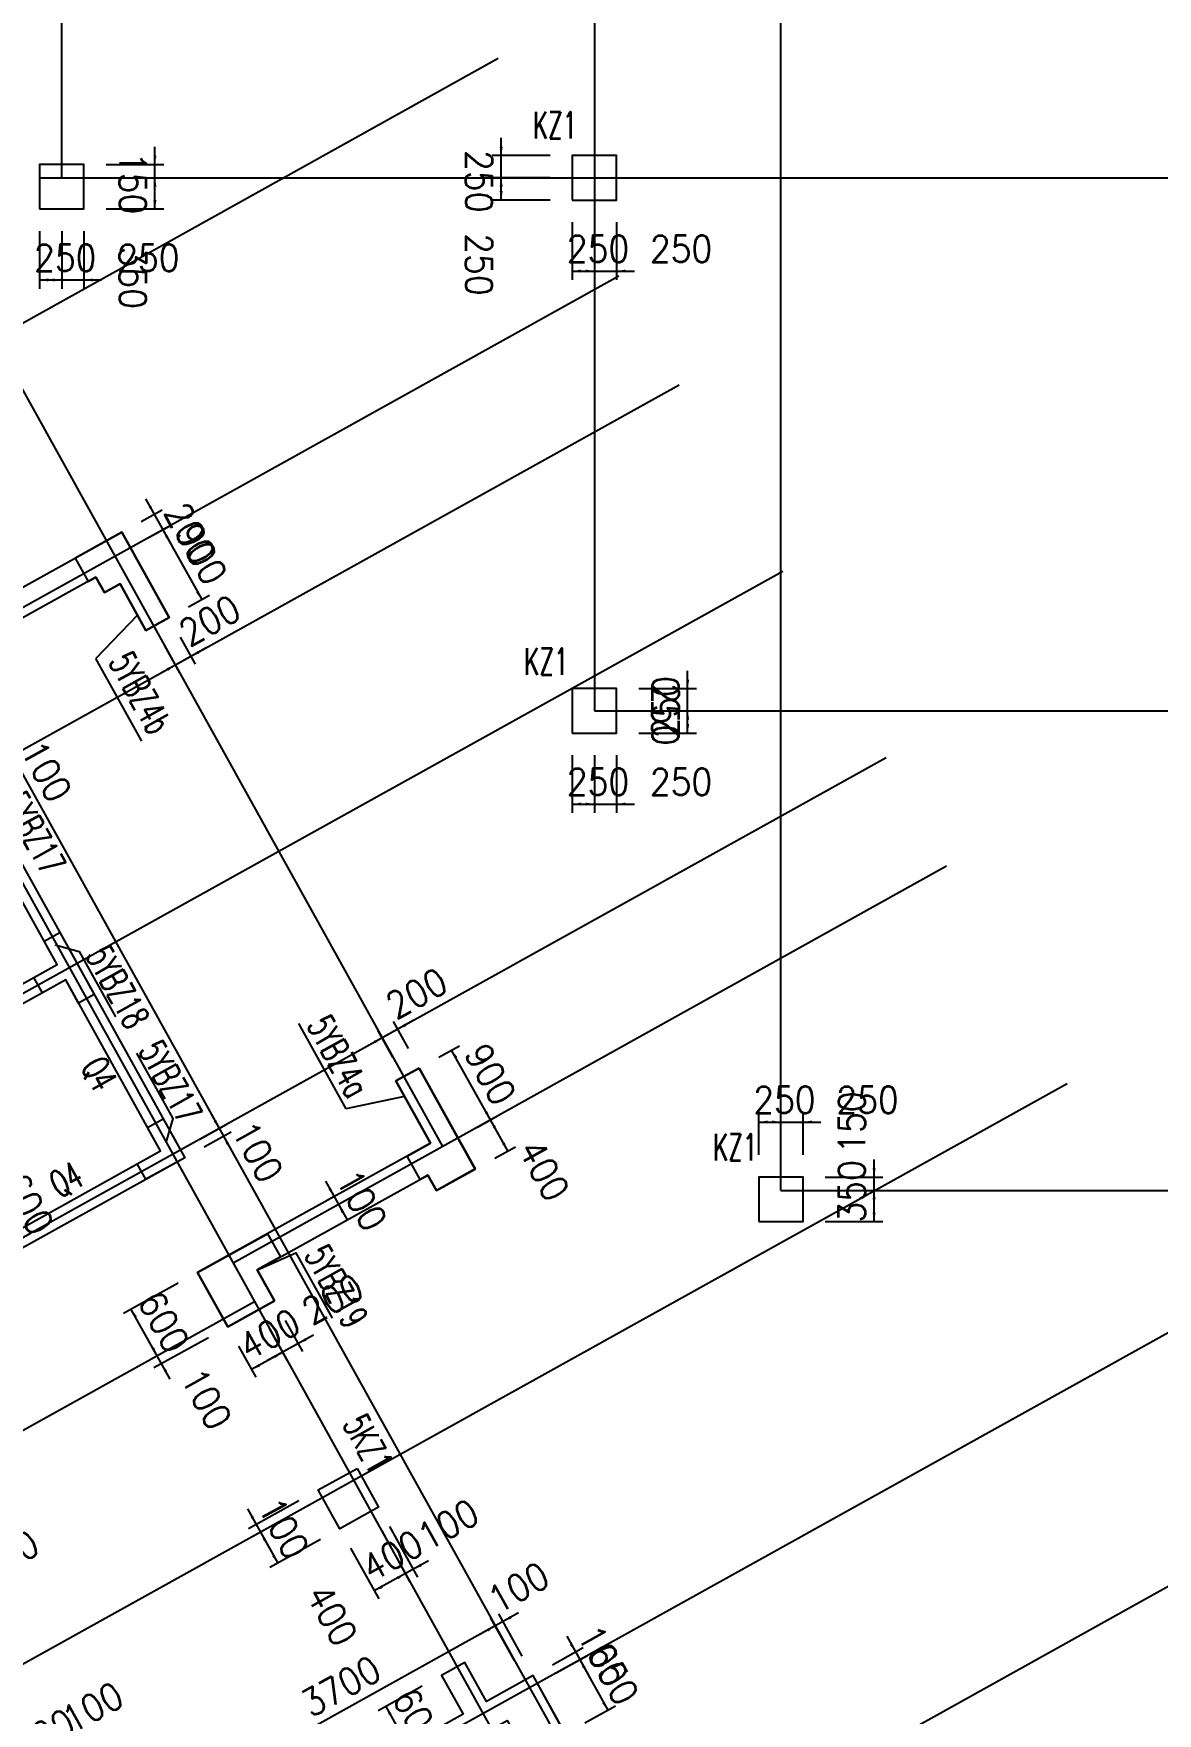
# Model space of a CAD drawing. Extents: x 387171 to 699106, y 11966 to 245688.
# Drawn here: x 510241 to 522899, y 110601 to 129511 of the extents above; entities that cross this region are included whole.
import ezdxf

# ---------------------------------------------------------------- set-up
doc = ezdxf.new("R2010")
doc.units = 0
doc.header["$LTSCALE"] = 100
doc.header["$MEASUREMENT"] = 0
for name, color, linetype in [('b边缘构件', 235, 'Continuous'), ('COLU', 7, 'Continuous'), ('colu-主楼', 7, 'Continuous'), ('DIM', 3, 'Continuous'), ('DOTE', 253, 'Continuous'), ('NUM', 7, 'Continuous'), ('wall-主楼', 2, 'Continuous'), ('Y阴影', 254, 'Continuous'), ('剪力墙身标注', 7, 'Continuous'), ('小尺寸', 4, 'Continuous'), ('边缘构件标注', 1, 'Continuous')]:
    doc.layers.add(name, color=color, linetype=linetype)
doc.styles.get("Standard").update_dxf_attribs({"font": 'standard'})
doc.dimstyles.get("Standard").update_dxf_attribs({"dimtxt": 300, "dimasz": 100, "dimexe": 100, "dimexo": 250, "dimgap": 100, "dimtad": 0, "dimtoh": 1, "dimdec": 0, "dimdsep": 46, "dimcen": 0.09, "dimclrt": 7, "dimadec": 0, "dimazin": 0, "dimtfac": 1, "dimtdec": 4, "dimtofl": 0, "dimtmove": 0, "dimatfit": 3, "dimfxl": 1, "dimtolj": 1, "dimtzin": 0, "dimarcsym": 0})

# ---------------------------------------------------------------- blocks, each defined once
blk = doc.blocks.new('*D2714')
at = {"layer": '小尺寸', "color": 0, "linetype": 'ByBlock', "lineweight": -2}
for p, q in [((514249, 112704), (514565, 112136)), ((514162, 112655), (514477, 112087)), ((514691, 112320), (514254, 112078))]:
    blk.add_line(p, q, dxfattribs=at)
for points in [[(514429, 112175), (514350, 112112), (514333, 112141)], [(514516, 112223), (514596, 112286), (514612, 112257)]]:
    blk.add_solid(points, dxfattribs=at)
at = {"layer": '小尺寸', "color": 7, "linetype": 'Continuous', "lineweight": -2, "insert": (514911, 112728), "char_height": 300, "width": 476.67, "attachment_point": 5, "rotation": 29.0454}
blk.add_mtext('100', dxfattribs=at)
blk = doc.blocks.new('*D2466')
at = {"layer": '小尺寸', "color": 0, "linetype": 'ByBlock', "lineweight": -2}
for p, q in [((514162, 112655), (514477, 112087)), ((513812, 112461), (514128, 111893)), ((514429, 112175), (514079, 111980))]:
    blk.add_line(p, q, dxfattribs=at)
for points in [[(514429, 112175), (514350, 112112), (514333, 112141)], [(514079, 111980), (514159, 112044), (514175, 112014)]]:
    blk.add_solid(points, dxfattribs=at)
at = {"layer": '小尺寸', "color": 7, "linetype": 'Continuous', "lineweight": -2, "insert": (514282, 112379), "char_height": 300, "width": 576.67, "attachment_point": 5, "rotation": 29.0454}
blk.add_mtext('400', dxfattribs=at)
blk = doc.blocks.new('*D2647')
at = {"layer": '小尺寸', "color": 0, "linetype": 'ByBlock', "lineweight": -2}
for p, q in [((512652, 112903), (512894, 112466)), ((513229, 112996), (512661, 112680)), ((513278, 112908), (512710, 112593))]:
    blk.add_line(p, q, dxfattribs=at)
for points in [[(512749, 112729), (512686, 112808), (512715, 112824)], [(512797, 112641), (512860, 112562), (512831, 112546)]]:
    blk.add_solid(points, dxfattribs=at)
at = {"layer": '小尺寸', "color": 7, "linetype": 'Continuous', "lineweight": -2, "insert": (513058, 112687), "char_height": 300, "width": 476.67, "attachment_point": 5, "rotation": 299.0454}
blk.add_mtext('100', dxfattribs=at)
blk = doc.blocks.new('*D3403')
at = {"layer": '小尺寸', "color": 0, "linetype": 'ByBlock', "lineweight": -2}
for p, q in [((513278, 112908), (512710, 112593)), ((512797, 112641), (512991, 112291)), ((513472, 112558), (512904, 112243))]:
    blk.add_line(p, q, dxfattribs=at)
for points in [[(512797, 112641), (512860, 112562), (512831, 112546)], [(512991, 112291), (512928, 112371), (512957, 112387)]]:
    blk.add_solid(points, dxfattribs=at)
at = {"layer": '小尺寸', "color": 7, "linetype": 'Continuous', "lineweight": -2, "insert": (513601, 111708), "char_height": 300, "width": 576.67, "attachment_point": 5, "rotation": 299.0454}
blk.add_mtext('400', dxfattribs=at)
blk = doc.blocks.new('*D2452')
at = {"layer": '小尺寸', "color": 0, "linetype": 'ByBlock', "lineweight": -2}
for p, q in [((511503, 124276), (511795, 123752)), ((511454, 124020), (511688, 124150)), ((511551, 123845), (511785, 123975))]:
    blk.add_line(p, q, dxfattribs=at)
for points in [[(511600, 124101), (511537, 124181), (511566, 124197)], [(511698, 123927), (511761, 123847), (511732, 123831)]]:
    blk.add_solid(points, dxfattribs=at)
at = {"layer": '小尺寸', "color": 7, "linetype": 'Continuous', "lineweight": -2, "insert": (512004, 123889), "char_height": 300, "width": 566.67, "attachment_point": 5, "rotation": 299.0454}
blk.add_mtext('200', dxfattribs=at)
blk = doc.blocks.new('*D2206')
at = {"layer": '小尺寸', "color": 0, "linetype": 'ByBlock', "lineweight": -2}
for p, q in [((511551, 123845), (511785, 123975)), ((511698, 123927), (512135, 123140)), ((511988, 123058), (512222, 123188))]:
    blk.add_line(p, q, dxfattribs=at)
for points in [[(511698, 123927), (511761, 123847), (511732, 123831)], [(512135, 123140), (512071, 123219), (512101, 123235)]]:
    blk.add_solid(points, dxfattribs=at)
at = {"layer": '小尺寸', "color": 7, "linetype": 'Continuous', "lineweight": -2, "insert": (512135, 123654), "char_height": 300, "width": 556.67, "attachment_point": 5, "rotation": 299.0454}
blk.add_mtext('900', dxfattribs=at)
blk = doc.blocks.new('*D3473')
at = {"layer": '小尺寸', "color": 0, "linetype": 'ByBlock', "lineweight": -2}
for p, q in [((509856, 121645), (510098, 121208)), ((509734, 121349), (510040, 121519)), ((509783, 121262), (510089, 121432))]:
    blk.add_line(p, q, dxfattribs=at)
for points in [[(509953, 121471), (509890, 121550), (509919, 121566)], [(510001, 121383), (510064, 121304), (510035, 121288)]]:
    blk.add_solid(points, dxfattribs=at)
at = {"layer": '小尺寸', "color": 7, "linetype": 'Continuous', "lineweight": -2, "insert": (510384, 121209), "char_height": 300, "width": 476.67, "attachment_point": 5, "rotation": 299.0454}
blk.add_mtext('100', dxfattribs=at)
blk = doc.blocks.new('*D3245')
at = {"layer": '小尺寸', "color": 0, "linetype": 'ByBlock', "lineweight": -2}
for p, q in [((512235, 117362), (512477, 116925)), ((512113, 117065), (512419, 117235)), ((512162, 116978), (512468, 117148))]:
    blk.add_line(p, q, dxfattribs=at)
for points in [[(512332, 117187), (512269, 117266), (512298, 117282)], [(512380, 117099), (512443, 117020), (512414, 117004)]]:
    blk.add_solid(points, dxfattribs=at)
at = {"layer": '小尺寸', "color": 7, "linetype": 'Continuous', "lineweight": -2, "insert": (512763, 116925), "char_height": 300, "width": 476.67, "attachment_point": 5, "rotation": 299.0454}
blk.add_mtext('100', dxfattribs=at)
blk = doc.blocks.new('*D332')
at = {"layer": '小尺寸', "color": 0, "linetype": 'ByBlock', "lineweight": -2}
for p, q in [((509636, 116376), (509906, 116526)), ((509818, 116477), (510110, 115953)), ((509928, 115852), (510197, 116001))]:
    blk.add_line(p, q, dxfattribs=at)
for points in [[(509818, 116477), (509881, 116398), (509852, 116382)], [(510110, 115953), (510046, 116032), (510076, 116048)]]:
    blk.add_solid(points, dxfattribs=at)
at = {"layer": '小尺寸', "color": 7, "linetype": 'Continuous', "lineweight": -2, "insert": (510182, 116336), "char_height": 300, "width": 556.67, "attachment_point": 5, "rotation": 299.0454}
blk.add_mtext('600', dxfattribs=at)
blk = doc.blocks.new('*D1223')
at = {"layer": '小尺寸', "color": 0, "linetype": 'ByBlock', "lineweight": -2}
for p, q in [((515241, 117201), (515475, 117331)), ((515582, 116933), (515387, 117282)), ((515435, 116851), (515669, 116981))]:
    blk.add_line(p, q, dxfattribs=at)
for points in [[(515387, 117282), (515451, 117203), (515421, 117187)], [(515582, 116933), (515518, 117012), (515548, 117028)]]:
    blk.add_solid(points, dxfattribs=at)
at = {"layer": '小尺寸', "color": 7, "linetype": 'Continuous', "lineweight": -2, "insert": (515989, 116715), "char_height": 300, "width": 576.67, "attachment_point": 5, "rotation": 299.0454}
blk.add_mtext('400', dxfattribs=at)
blk = doc.blocks.new('*D812')
at = {"layer": '小尺寸', "color": 0, "linetype": 'ByBlock', "lineweight": -2}
for p, q in [((514804, 117988), (515038, 118118)), ((515387, 117282), (514950, 118069)), ((515241, 117201), (515475, 117331))]:
    blk.add_line(p, q, dxfattribs=at)
for points in [[(514950, 118069), (515014, 117990), (514984, 117974)], [(515387, 117282), (515324, 117362), (515353, 117378)]]:
    blk.add_solid(points, dxfattribs=at)
at = {"layer": '小尺寸', "color": 7, "linetype": 'Continuous', "lineweight": -2, "insert": (515387, 117797), "char_height": 300, "width": 556.67, "attachment_point": 5, "rotation": 299.0454}
blk.add_mtext('900', dxfattribs=at)
blk = doc.blocks.new('*D1732')
at = {"layer": '小尺寸', "color": 0, "linetype": 'ByBlock', "lineweight": -2}
for p, q in [((513075, 115026), (513269, 114676)), ((513395, 114861), (512870, 114569)), ((512900, 114928), (513094, 114579))]:
    blk.add_line(p, q, dxfattribs=at)
for points in [[(513220, 114763), (513300, 114827), (513316, 114797)], [(513045, 114666), (512966, 114603), (512950, 114632)]]:
    blk.add_solid(points, dxfattribs=at)
at = {"layer": '小尺寸', "color": 7, "linetype": 'Continuous', "lineweight": -2, "insert": (513610, 115266), "char_height": 300, "width": 566.67, "attachment_point": 5, "rotation": 29.0454}
blk.add_mtext('200', dxfattribs=at)
blk = doc.blocks.new('*D1905')
at = {"layer": '小尺寸', "color": 0, "linetype": 'ByBlock', "lineweight": -2}
for p, q in [((512900, 114928), (513094, 114579)), ((512550, 114734), (512744, 114385)), ((513045, 114666), (512696, 114472))]:
    blk.add_line(p, q, dxfattribs=at)
for points in [[(513045, 114666), (512966, 114603), (512950, 114632)], [(512696, 114472), (512775, 114535), (512791, 114506)]]:
    blk.add_solid(points, dxfattribs=at)
at = {"layer": '小尺寸', "color": 7, "linetype": 'Continuous', "lineweight": -2, "insert": (512898, 114870), "char_height": 300, "width": 576.67, "attachment_point": 5, "rotation": 29.0454}
blk.add_mtext('400', dxfattribs=at)
blk = doc.blocks.new('*D1640')
at = {"layer": '小尺寸', "color": 0, "linetype": 'ByBlock', "lineweight": -2}
for p, q in [((511779, 114364), (511537, 114801)), ((512161, 114919), (511546, 114577)), ((512210, 114831), (511595, 114490))]:
    blk.add_line(p, q, dxfattribs=at)
for points in [[(511634, 114626), (511571, 114705), (511600, 114721)], [(511682, 114538), (511745, 114459), (511716, 114443)]]:
    blk.add_solid(points, dxfattribs=at)
at = {"layer": '小尺寸', "color": 7, "linetype": 'Continuous', "lineweight": -2, "insert": (512187, 114144), "char_height": 300, "width": 476.67, "attachment_point": 5, "rotation": 299.0454}
blk.add_mtext('100', dxfattribs=at)
blk = doc.blocks.new('*D2408')
at = {"layer": '小尺寸', "color": 0, "linetype": 'ByBlock', "lineweight": -2}
for p, q in [((511870, 115443), (511255, 115102)), ((511634, 114626), (511342, 115150)), ((512161, 114919), (511546, 114577))]:
    blk.add_line(p, q, dxfattribs=at)
for points in [[(511342, 115150), (511405, 115071), (511376, 115055)], [(511634, 114626), (511571, 114705), (511600, 114721)]]:
    blk.add_solid(points, dxfattribs=at)
at = {"layer": '小尺寸', "color": 7, "linetype": 'Continuous', "lineweight": -2, "insert": (511707, 115009), "char_height": 300, "width": 556.67, "attachment_point": 5, "rotation": 299.0454}
blk.add_mtext('600', dxfattribs=at)
blk = doc.blocks.new('*D2897')
at = {"layer": '小尺寸', "color": 0, "linetype": 'ByBlock', "lineweight": -2}
for p, q in [((516247, 111469), (516490, 111031)), ((516085, 111150), (516432, 111342)), ((516133, 111062), (516480, 111255))]:
    blk.add_line(p, q, dxfattribs=at)
for points in [[(516344, 111294), (516281, 111373), (516310, 111389)], [(516393, 111206), (516456, 111127), (516427, 111111)]]:
    blk.add_solid(points, dxfattribs=at)
at = {"layer": '小尺寸', "color": 7, "linetype": 'Continuous', "lineweight": -2, "insert": (516653, 111252), "char_height": 300, "width": 476.67, "attachment_point": 5, "rotation": 299.0454}
blk.add_mtext('100', dxfattribs=at)
blk = doc.blocks.new('*D2644')
at = {"layer": '小尺寸', "color": 0, "linetype": 'ByBlock', "lineweight": -2}
for p, q in [((516133, 111062), (516480, 111255)), ((516393, 111206), (516708, 110638)), ((516449, 110494), (516796, 110687))]:
    blk.add_line(p, q, dxfattribs=at)
for points in [[(516393, 111206), (516456, 111127), (516427, 111111)], [(516708, 110638), (516645, 110717), (516674, 110734)]]:
    blk.add_solid(points, dxfattribs=at)
at = {"layer": '小尺寸', "color": 7, "linetype": 'Continuous', "lineweight": -2, "insert": (516769, 111044), "char_height": 300, "width": 556.67, "attachment_point": 5, "rotation": 299.0454}
blk.add_mtext('650', dxfattribs=at)
blk = doc.blocks.new('*D3384')
at = {"layer": '小尺寸', "color": 0, "linetype": 'ByBlock', "lineweight": -2}
for p, q in [((515704, 111733), (515266, 111490)), ((515657, 111198), (515393, 111675)), ((515745, 111247), (515480, 111724))]:
    blk.add_line(p, q, dxfattribs=at)
for points in [[(515441, 111587), (515362, 111524), (515346, 111553)], [(515529, 111636), (515608, 111699), (515624, 111670)]]:
    blk.add_solid(points, dxfattribs=at)
at = {"layer": '小尺寸', "color": 7, "linetype": 'Continuous', "lineweight": -2, "insert": (515703, 112019), "char_height": 300, "width": 476.67, "attachment_point": 5, "rotation": 29.0454}
blk.add_mtext('100', dxfattribs=at)
blk = doc.blocks.new('*D3164')
at = {"layer": '小尺寸', "color": 0, "linetype": 'ByBlock', "lineweight": -2}
for p, q in [((515441, 111587), (512207, 109791)), ((515657, 111198), (515393, 111675)), ((512423, 109402), (512158, 109879))]:
    blk.add_line(p, q, dxfattribs=at)
for points in [[(515441, 111587), (515362, 111524), (515346, 111553)], [(512207, 109791), (512286, 109854), (512302, 109825)]]:
    blk.add_solid(points, dxfattribs=at)
at = {"layer": '小尺寸', "color": 7, "linetype": 'Continuous', "lineweight": -2, "insert": (513703, 110908), "char_height": 300, "width": 780, "attachment_point": 5, "rotation": 29.0454}
blk.add_mtext('3700', dxfattribs=at)
blk = doc.blocks.new('*D3931')
at = {"layer": '小尺寸', "color": 0, "linetype": 'ByBlock', "lineweight": -2}
for p, q in [((510687, 110262), (510250, 110019)), ((510607, 109995), (510463, 110252)), ((510519, 109946), (510376, 110204))]:
    blk.add_line(p, q, dxfattribs=at)
for points in [[(510425, 110116), (510345, 110053), (510329, 110082)], [(510512, 110165), (510591, 110228), (510608, 110199)]]:
    blk.add_solid(points, dxfattribs=at)
at = {"layer": '小尺寸', "color": 7, "linetype": 'Continuous', "lineweight": -2, "insert": (510907, 110670), "char_height": 300, "width": 476.67, "attachment_point": 5, "rotation": 29.0454}
blk.add_mtext('100', dxfattribs=at)
blk = doc.blocks.new('*D3518')
at = {"layer": '小尺寸', "color": 0, "linetype": 'ByBlock', "lineweight": -2}
for p, q in [((510599, 110213), (510075, 109922)), ((510344, 109849), (510201, 110107)), ((510519, 109946), (510376, 110204))]:
    blk.add_line(p, q, dxfattribs=at)
for points in [[(510425, 110116), (510504, 110179), (510520, 110150)], [(510250, 110019), (510170, 109956), (510154, 109985)]]:
    blk.add_solid(points, dxfattribs=at)
at = {"layer": '小尺寸', "color": 7, "linetype": 'Continuous', "lineweight": -2, "insert": (510360, 110367), "char_height": 300, "width": 566.67, "attachment_point": 5, "rotation": 29.0454}
blk.add_mtext('200', dxfattribs=at)
blk = doc.blocks.new('*D987')
at = {"layer": '小尺寸', "color": 0, "linetype": 'ByBlock', "lineweight": -2}
for p, q in [((509296, 112355), (509611, 111787)), ((509208, 112306), (509524, 111738)), ((509301, 111729), (509738, 111971))]:
    blk.add_line(p, q, dxfattribs=at)
for points in [[(509475, 111826), (509396, 111763), (509380, 111792)], [(509563, 111874), (509642, 111937), (509658, 111908)]]:
    blk.add_solid(points, dxfattribs=at)
at = {"layer": '小尺寸', "color": 7, "linetype": 'Continuous', "lineweight": -2, "insert": (509957, 112379), "char_height": 300, "width": 476.67, "attachment_point": 5, "rotation": 29.0454}
blk.add_mtext('100', dxfattribs=at)
blk = doc.blocks.new('*D2481')
at = {"layer": '小尺寸', "color": 0, "linetype": 'ByBlock', "lineweight": -2}
for p, q in [((514618, 110907), (514121, 110631)), ((514209, 110680), (514500, 110155)), ((514909, 110383), (514413, 110107))]:
    blk.add_line(p, q, dxfattribs=at)
for points in [[(514209, 110680), (514272, 110600), (514243, 110584)], [(514500, 110155), (514437, 110235), (514466, 110251)]]:
    blk.add_solid(points, dxfattribs=at)
at = {"layer": '小尺寸', "color": 7, "linetype": 'Continuous', "lineweight": -2, "insert": (514573, 110539), "char_height": 300, "width": 556.67, "attachment_point": 5, "rotation": 299.0454}
blk.add_mtext('600', dxfattribs=at)
blk = doc.blocks.new('*D4527')
at = {"layer": '小尺寸', "color": 0, "linetype": 'ByBlock', "lineweight": -2}
for p, q in [((514517, 118401), (513993, 118109)), ((514464, 118085), (514294, 118391)), ((514289, 117988), (514119, 118294))]:
    blk.add_line(p, q, dxfattribs=at)
for points in [[(514167, 118206), (514088, 118143), (514072, 118172)], [(514342, 118303), (514422, 118367), (514438, 118337)]]:
    blk.add_solid(points, dxfattribs=at)
at = {"layer": '小尺寸', "color": 7, "linetype": 'Continuous', "lineweight": -2, "insert": (514556, 118708), "char_height": 300, "width": 566.67, "attachment_point": 5, "rotation": 29.0454}
blk.add_mtext('200', dxfattribs=at)
blk = doc.blocks.new('*D4144')
at = {"layer": '小尺寸', "color": 0, "linetype": 'ByBlock', "lineweight": -2}
for p, q in [((512187, 122597), (511662, 122305)), ((511716, 122621), (511886, 122315)), ((511891, 122718), (512061, 122412))]:
    blk.add_line(p, q, dxfattribs=at)
for points in [[(512012, 122500), (512091, 122563), (512108, 122534)], [(511837, 122403), (511758, 122339), (511741, 122369)]]:
    blk.add_solid(points, dxfattribs=at)
at = {"layer": '小尺寸', "color": 7, "linetype": 'Continuous', "lineweight": -2, "insert": (512226, 122904), "char_height": 300, "width": 566.67, "attachment_point": 5, "rotation": 29.0454}
blk.add_mtext('200', dxfattribs=at)
blk = doc.blocks.new('*D460')
at = {"layer": '小尺寸', "color": 0, "linetype": 'ByBlock', "lineweight": -2}
for p, q in [((513530, 116594), (513772, 116157)), ((513620, 116415), (513539, 116370)), ((513668, 116328), (513588, 116283))]:
    blk.add_line(p, q, dxfattribs=at)
for points in [[(513627, 116419), (513564, 116498), (513593, 116514)], [(513675, 116332), (513738, 116252), (513709, 116236)]]:
    blk.add_solid(points, dxfattribs=at)
at = {"layer": '小尺寸', "color": 7, "linetype": 'Continuous', "lineweight": -2, "insert": (513934, 116380), "char_height": 300, "width": 476.67, "attachment_point": 5, "rotation": 299.0454}
blk.add_mtext('100', dxfattribs=at)
blk = doc.blocks.new('*D937')
at = {"layer": 'DIM', "color": 0, "linetype": 'ByBlock', "lineweight": -2}
for p, q in [((518408, 116888), (518408, 117358)), ((518408, 117258), (518658, 117258)), ((518658, 116888), (518658, 117358))]:
    blk.add_line(p, q, dxfattribs=at)
for points in [[(518408, 117258), (518508, 117275), (518508, 117242)], [(518658, 117258), (518558, 117242), (518558, 117275)]]:
    blk.add_solid(points, dxfattribs=at)
at = {"layer": 'DIM', "color": 7, "linetype": 'Continuous', "lineweight": -2, "insert": (518698, 117508), "char_height": 300, "width": 566.67, "attachment_point": 5}
blk.add_mtext('250', dxfattribs=at)
blk = doc.blocks.new('*D1138')
at = {"layer": 'DIM', "color": 0, "linetype": 'ByBlock', "lineweight": -2}
for p, q in [((518458, 117258), (519108, 117258)), ((518658, 116888), (518658, 117358)), ((518908, 116888), (518908, 117358))]:
    blk.add_line(p, q, dxfattribs=at)
for points in [[(518658, 117258), (518558, 117242), (518558, 117275)], [(518908, 117258), (519008, 117275), (519008, 117242)]]:
    blk.add_solid(points, dxfattribs=at)
at = {"layer": 'DIM', "color": 7, "linetype": 'Continuous', "lineweight": -2, "insert": (519634, 117508), "char_height": 300, "width": 566.67, "attachment_point": 5}
blk.add_mtext('250', dxfattribs=at)
blk = doc.blocks.new('*D1902')
at = {"layer": 'DIM', "color": 0, "linetype": 'ByBlock', "lineweight": -2}
for p, q in [((519158, 116488), (519808, 116488)), ((519708, 116138), (519708, 116488)), ((519158, 116138), (519808, 116138))]:
    blk.add_line(p, q, dxfattribs=at)
for points in [[(519708, 116488), (519725, 116388), (519691, 116388)], [(519708, 116138), (519691, 116238), (519725, 116238)]]:
    blk.add_solid(points, dxfattribs=at)
at = {"layer": 'DIM', "color": 7, "linetype": 'Continuous', "lineweight": -2, "insert": (519458, 116478), "char_height": 300, "width": 566.67, "attachment_point": 5, "rotation": 90}
blk.add_mtext('350', dxfattribs=at)
blk = doc.blocks.new('*D1644')
at = {"layer": 'DIM', "color": 0, "linetype": 'ByBlock', "lineweight": -2}
for p, q in [((519708, 116288), (519708, 116838)), ((519158, 116638), (519808, 116638)), ((519158, 116488), (519808, 116488))]:
    blk.add_line(p, q, dxfattribs=at)
for points in [[(519708, 116638), (519691, 116738), (519725, 116738)], [(519708, 116488), (519725, 116388), (519691, 116388)]]:
    blk.add_solid(points, dxfattribs=at)
at = {"layer": 'DIM', "color": 7, "linetype": 'Continuous', "lineweight": -2, "insert": (519458, 117253), "char_height": 300, "width": 476.67, "attachment_point": 5, "rotation": 90}
blk.add_mtext('150', dxfattribs=at)
blk = doc.blocks.new('*D2450')
at = {"layer": 'DIM', "color": 0, "linetype": 'ByBlock', "lineweight": -2}
for p, q in [((510308, 127288), (510308, 126638)), ((510558, 127288), (510558, 126638)), ((510308, 126738), (510558, 126738))]:
    blk.add_line(p, q, dxfattribs=at)
for points in [[(510308, 126738), (510408, 126755), (510408, 126721)], [(510558, 126738), (510458, 126721), (510458, 126755)]]:
    blk.add_solid(points, dxfattribs=at)
at = {"layer": 'DIM', "color": 7, "linetype": 'Continuous', "lineweight": -2, "insert": (510598, 126988), "char_height": 300, "width": 566.67, "attachment_point": 5}
blk.add_mtext('250', dxfattribs=at)
blk = doc.blocks.new('*D2209')
at = {"layer": 'DIM', "color": 0, "linetype": 'ByBlock', "lineweight": -2}
for p, q in [((510558, 127288), (510558, 126638)), ((510808, 127288), (510808, 126638)), ((510358, 126738), (511008, 126738))]:
    blk.add_line(p, q, dxfattribs=at)
for points in [[(510558, 126738), (510458, 126721), (510458, 126755)], [(510808, 126738), (510908, 126755), (510908, 126721)]]:
    blk.add_solid(points, dxfattribs=at)
at = {"layer": 'DIM', "color": 7, "linetype": 'Continuous', "lineweight": -2, "insert": (511534, 126988), "char_height": 300, "width": 566.67, "attachment_point": 5}
blk.add_mtext('250', dxfattribs=at)
blk = doc.blocks.new('*D2974')
at = {"layer": 'DIM', "color": 0, "linetype": 'ByBlock', "lineweight": -2}
for p, q in [((511058, 127888), (511708, 127888)), ((511608, 127538), (511608, 127888)), ((511058, 127538), (511708, 127538))]:
    blk.add_line(p, q, dxfattribs=at)
for points in [[(511608, 127888), (511625, 127788), (511591, 127788)], [(511608, 127538), (511591, 127638), (511625, 127638)]]:
    blk.add_solid(points, dxfattribs=at)
at = {"layer": 'DIM', "color": 7, "linetype": 'Continuous', "lineweight": -2, "insert": (511358, 126762), "char_height": 300, "width": 566.67, "attachment_point": 5, "rotation": 270}
blk.add_mtext('350', dxfattribs=at)
blk = doc.blocks.new('*D3170')
at = {"layer": 'DIM', "color": 0, "linetype": 'ByBlock', "lineweight": -2}
for p, q in [((511608, 127688), (511608, 128238)), ((511058, 128038), (511708, 128038)), ((511058, 127888), (511708, 127888))]:
    blk.add_line(p, q, dxfattribs=at)
for points in [[(511608, 128038), (511591, 128138), (511625, 128138)], [(511608, 127888), (511625, 127788), (511591, 127788)]]:
    blk.add_solid(points, dxfattribs=at)
at = {"layer": 'DIM', "color": 7, "linetype": 'Continuous', "lineweight": -2, "insert": (511358, 127827), "char_height": 300, "width": 476.67, "attachment_point": 5, "rotation": 270}
blk.add_mtext('150', dxfattribs=at)
blk = doc.blocks.new('*D2913')
at = {"layer": 'DIM', "color": 0, "linetype": 'ByBlock', "lineweight": -2}
for p, q in [((516308, 127388), (516308, 126738)), ((516558, 127388), (516558, 126738)), ((516308, 126838), (516558, 126838))]:
    blk.add_line(p, q, dxfattribs=at)
for points in [[(516308, 126838), (516408, 126855), (516408, 126821)], [(516558, 126838), (516458, 126821), (516458, 126855)]]:
    blk.add_solid(points, dxfattribs=at)
at = {"layer": 'DIM', "color": 7, "linetype": 'Continuous', "lineweight": -2, "insert": (516598, 127088), "char_height": 300, "width": 566.67, "attachment_point": 5}
blk.add_mtext('250', dxfattribs=at)
blk = doc.blocks.new('*D3670')
at = {"layer": 'DIM', "color": 0, "linetype": 'ByBlock', "lineweight": -2}
for p, q in [((516558, 127388), (516558, 126738)), ((516808, 127388), (516808, 126738)), ((516358, 126838), (517008, 126838))]:
    blk.add_line(p, q, dxfattribs=at)
for points in [[(516558, 126838), (516458, 126821), (516458, 126855)], [(516808, 126838), (516908, 126855), (516908, 126821)]]:
    blk.add_solid(points, dxfattribs=at)
at = {"layer": 'DIM', "color": 7, "linetype": 'Continuous', "lineweight": -2, "insert": (517534, 127088), "char_height": 300, "width": 566.67, "attachment_point": 5}
blk.add_mtext('250', dxfattribs=at)
blk = doc.blocks.new('*D3290')
at = {"layer": 'DIM', "color": 0, "linetype": 'ByBlock', "lineweight": -2}
for p, q in [((516058, 127888), (515408, 127888)), ((515508, 127638), (515508, 127888)), ((516058, 127638), (515408, 127638))]:
    blk.add_line(p, q, dxfattribs=at)
for points in [[(515508, 127888), (515525, 127788), (515491, 127788)], [(515508, 127638), (515491, 127738), (515525, 127738)]]:
    blk.add_solid(points, dxfattribs=at)
at = {"layer": 'DIM', "color": 7, "linetype": 'Continuous', "lineweight": -2, "insert": (515258, 126912), "char_height": 300, "width": 566.67, "attachment_point": 5, "rotation": 270}
blk.add_mtext('250', dxfattribs=at)
blk = doc.blocks.new('*D4175')
at = {"layer": 'DIM', "color": 0, "linetype": 'ByBlock', "lineweight": -2}
for p, q in [((515508, 127688), (515508, 128338)), ((516058, 128138), (515408, 128138)), ((516058, 127888), (515408, 127888))]:
    blk.add_line(p, q, dxfattribs=at)
for points in [[(515508, 128138), (515491, 128238), (515525, 128238)], [(515508, 127888), (515525, 127788), (515491, 127788)]]:
    blk.add_solid(points, dxfattribs=at)
at = {"layer": 'DIM', "color": 7, "linetype": 'Continuous', "lineweight": -2, "insert": (515258, 127848), "char_height": 300, "width": 566.67, "attachment_point": 5, "rotation": 270}
blk.add_mtext('250', dxfattribs=at)
blk = doc.blocks.new('*D1159')
at = {"layer": 'DIM', "color": 0, "linetype": 'ByBlock', "lineweight": -2}
for p, q in [((516308, 121388), (516308, 120738)), ((516558, 121388), (516558, 120738)), ((516308, 120838), (516558, 120838))]:
    blk.add_line(p, q, dxfattribs=at)
for points in [[(516308, 120838), (516408, 120855), (516408, 120821)], [(516558, 120838), (516458, 120821), (516458, 120855)]]:
    blk.add_solid(points, dxfattribs=at)
at = {"layer": 'DIM', "color": 7, "linetype": 'Continuous', "lineweight": -2, "insert": (516598, 121088), "char_height": 300, "width": 566.67, "attachment_point": 5}
blk.add_mtext('250', dxfattribs=at)
blk = doc.blocks.new('*D2069')
at = {"layer": 'DIM', "color": 0, "linetype": 'ByBlock', "lineweight": -2}
for p, q in [((516558, 121388), (516558, 120738)), ((516808, 121388), (516808, 120738)), ((516358, 120838), (517008, 120838))]:
    blk.add_line(p, q, dxfattribs=at)
for points in [[(516558, 120838), (516458, 120821), (516458, 120855)], [(516808, 120838), (516908, 120855), (516908, 120821)]]:
    blk.add_solid(points, dxfattribs=at)
at = {"layer": 'DIM', "color": 7, "linetype": 'Continuous', "lineweight": -2, "insert": (517534, 121088), "char_height": 300, "width": 566.67, "attachment_point": 5}
blk.add_mtext('250', dxfattribs=at)
blk = doc.blocks.new('*D1659')
at = {"layer": 'DIM', "color": 0, "linetype": 'ByBlock', "lineweight": -2}
for p, q in [((517058, 121888), (517708, 121888)), ((517608, 121638), (517608, 121888)), ((517058, 121638), (517708, 121638))]:
    blk.add_line(p, q, dxfattribs=at)
for points in [[(517608, 121888), (517625, 121788), (517591, 121788)], [(517608, 121638), (517591, 121738), (517625, 121738)]]:
    blk.add_solid(points, dxfattribs=at)
at = {"layer": 'DIM', "color": 7, "linetype": 'Continuous', "lineweight": -2, "insert": (517358, 121928), "char_height": 300, "width": 566.67, "attachment_point": 5, "rotation": 90}
blk.add_mtext('250', dxfattribs=at)
blk = doc.blocks.new('*D2432')
at = {"layer": 'DIM', "color": 0, "linetype": 'ByBlock', "lineweight": -2}
for p, q in [((517608, 121688), (517608, 122338)), ((517058, 122138), (517708, 122138)), ((517058, 121888), (517708, 121888))]:
    blk.add_line(p, q, dxfattribs=at)
for points in [[(517608, 122138), (517591, 122238), (517625, 122238)], [(517608, 121888), (517625, 121788), (517591, 121788)]]:
    blk.add_solid(points, dxfattribs=at)
at = {"layer": 'DIM', "color": 7, "linetype": 'Continuous', "lineweight": -2, "insert": (517358, 121848), "char_height": 300, "width": 566.67, "attachment_point": 5, "rotation": 270}
blk.add_mtext('250', dxfattribs=at)

msp = doc.modelspace()

# ---------------------------------------------------------------- hatches: boundary and pattern name
at = {"layer": 'Y阴影'}
h = msp.add_hatch(dxfattribs=at)
h.set_pattern_fill('ANSI31', color=256, scale=25, angle=-60.95463, style=0)
h.set_pattern_definition([])
h.paths.add_polyline_path([(511769.6, 122937), (511235.5, 123898.7), (510710.7, 123607.2), (510856.4, 123345), (510943.8, 123393.5), (511040.9, 123218.7), (511215.7, 123315.8), (511507, 122791.2)], flags=0)
h = msp.add_hatch(dxfattribs=at)
h.set_pattern_fill('ANSI31', color=256, scale=25, angle=-60.95463, style=0)
h.set_pattern_definition([])
h.paths.add_polyline_path([(510923.6, 118692.5), (510535.2, 119391.9), (510360.4, 119294.8), (510506, 119032.5), (510243.7, 118886.9), (510340.8, 118712), (510603.1, 118857.7), (510748.8, 118595.4)], flags=0)
h = msp.add_hatch(dxfattribs=at)
h.set_pattern_fill('ANSI31', color=256, scale=25, angle=-60.95463, style=0)
h.set_pattern_definition([])
h.paths.add_polyline_path([(514585.5, 117866.5), (515216.6, 116730), (514779.5, 116487.2), (514682.4, 116662), (514594.7, 116613.4), (514449.1, 116875.6), (514711.3, 117021.3), (514322.9, 117720.7)], flags=0)
h = msp.add_hatch(dxfattribs=at)
h.set_pattern_fill('ANSI31', color=256, scale=25, angle=-60.95463, style=0)
h.set_pattern_definition([])
h.paths.add_polyline_path([(511943.2, 116856.6), (511506, 116613.9), (511408.9, 116788.7), (511671.2, 116934.4), (511525.6, 117196.6), (511700.4, 117293.7)], flags=0)
h = msp.add_hatch(dxfattribs=at)
h.set_pattern_fill('ANSI31', color=256, scale=25, angle=-60.95463, style=0)
h.set_pattern_definition([])
h.paths.add_polyline_path([(512875.5, 116001.7), (513021.1, 115739.5), (512759.1, 115593.9), (512953.3, 115244.3), (512428.5, 114952.8), (512088.6, 115564.8)], flags=0)
h = msp.add_hatch(dxfattribs=at)
h.set_pattern_fill('ANSI31', color=256, scale=25, angle=-60.95463, style=0)
h.set_pattern_definition([])
h.paths.add_polyline_path([(516230.5, 110372.7), (515866.4, 111028.3), (515341.7, 110737), (515098.9, 111174.1), (514836.6, 111028.4), (515079.4, 110591.3), (514817.1, 110445.7), (514962.8, 110183.4), (515574.7, 110523.2), (515671.8, 110348.4), (515846.8, 110445.6), (515968.2, 110227)], flags=0)

# ---------------------------------------------------------------- linework, layer by layer
at = {"layer": 'b边缘构件'}
for points in [[(511769.6, 122937), (511235.5, 123898.7), (510710.7, 123607.2), (510856.4, 123345), (510943.8, 123393.5), (511040.9, 123218.7), (511215.7, 123315.8), (511507, 122791.2)], [(514585.5, 117866.5), (515216.6, 116730), (514779.5, 116487.2), (514682.4, 116662), (514594.7, 116613.4), (514449.1, 116875.6), (514711.3, 117021.3), (514322.9, 117720.7)], [(516230.5, 110372.7), (515866.4, 111028.3), (515341.7, 110737), (515098.9, 111174.1), (514836.6, 111028.4), (515079.4, 110591.3), (514817.1, 110445.7), (514962.8, 110183.4), (515574.7, 110523.2), (515671.8, 110348.4), (515846.8, 110445.6), (515968.2, 110227)]]:
    msp.add_lwpolyline(points, close=True, dxfattribs=at)
for points in [[(510340.8, 118712), (510243.7, 118886.9), (510506, 119032.5), (510360.4, 119294.8), (510535.2, 119391.9), (510923.6, 118692.5), (510748.8, 118595.4), (510603.1, 118857.7), (510340.8, 118712)], [(511943.2, 116856.6), (511506, 116613.9), (511408.9, 116788.7), (511671.2, 116934.4), (511525.6, 117196.6), (511700.4, 117293.7), (511943.2, 116856.6)], [(512875.5, 116001.7), (513021.1, 115739.5), (512759.1, 115593.9), (512953.3, 115244.3), (512428.5, 114952.8), (512088.6, 115564.8), (512875.5, 116001.7)]]:
    msp.add_lwpolyline(points, dxfattribs=at)
at = {"layer": 'COLU'}
for points in [[(510308.1, 127537.9), (510808.1, 127537.9), (510808.1, 128037.9), (510308.1, 128037.9)], [(516308.1, 127637.9), (516808.1, 127637.9), (516808.1, 128137.9), (516308.1, 128137.9)], [(516308.1, 121637.9), (516808.1, 121637.9), (516808.1, 122137.9), (516308.1, 122137.9)], [(518408.1, 116137.9), (518908.1, 116137.9), (518908.1, 116637.9), (518408.1, 116637.9)]]:
    msp.add_lwpolyline(points, close=True, dxfattribs=at)
at = {"layer": 'colu-主楼'}
msp.add_lwpolyline([(513885.2, 113359.7), (514127.9, 112922.5), (513690.8, 112679.8), (513448, 113116.9)], close=True, dxfattribs=at)
at = {"layer": 'DOTE'}
for p, q in [((516558.1, 161487.9), (516558.1, 121887.9)), ((510558.1, 127887.9), (510558.1, 146357.9)), ((518658.1, 116487.9), (518658.1, 146357.9)), ((502447.3, 139310.9), (514847.8, 116981.6)), ((500611.4, 138291.3), (517042.2, 108704.7)), ((515472.7, 129229.4), (503506.2, 122574.1)), ((510308.1, 127887.9), (579258.1, 127887.9)), ((505982.4, 127384), (520761.7, 100771.3)), ((516832.1, 126781.5), (508798.3, 122313.5)), ((517513.3, 125554.9), (505542.7, 118907.1)), ((518678.5, 123456.7), (501899.6, 114138.6)), ((516558.1, 121887.9), (579258.1, 121887.9)), ((519843.8, 121358.5), (507873.1, 114710.7)), ((520522, 120137.3), (512488.1, 115669.3)), ((521882.9, 117686.8), (509912.2, 111038.9)), ((518658.1, 116487.9), (596358.1, 116487.9)), ((512730.6, 115232.7), (506171.6, 111595.5)), ((523339.4, 115064.1), (499320.8, 101725.4)), ((524551.6, 112881.2), (516517.8, 108413.1))]:
    msp.add_line(p, q, dxfattribs=at)
at = {"layer": 'wall-主楼'}
for points in [[(508874.8, 122587.7), (511235.3, 123898.5), (511769.3, 122936.9), (511507, 122791.2), (511215.7, 123315.8), (511040.9, 123218.7), (510943.8, 123393.5), (508495.9, 122034.1), (508156.1, 122646.1), (508680.6, 122937.4)], [(507757.3, 119450.6), (507582.5, 119353.5), (507242.6, 119965.5), (509515.7, 121227.8), (511943.1, 116856.6), (509670.2, 115594.3), (509330.3, 116206.3), (509505.1, 116303.4), (509747.9, 115866.3), (511671.2, 116934.4), (510603.1, 118857.7), (508679.8, 117789.6), (508971.1, 117265), (508796.2, 117167.9), (508116.5, 118391.9), (508291.4, 118489), (508582.7, 117964.4), (510506, 119032.5), (509437.9, 120955.8), (507514.6, 119887.7)], [(514585.2, 117866.3), (514322.9, 117720.7), (514711.3, 117021.3), (512088.6, 115564.8), (512428.5, 114952.8), (512953, 115244.1), (512758.8, 115593.8), (514682.1, 116661.9), (514779.3, 116487.1), (515216.4, 116729.8)], [(515079.4, 110591.3), (512544.1, 109183.4), (512689.8, 108921.1), (515574.7, 110523.2), (515671.8, 110348.4), (515846.7, 110445.5), (515968.1, 110226.9), (516230.3, 110372.6), (515866.2, 111028.3), (515341.7, 110737), (515098.9, 111174.1), (514836.6, 111028.4)]]:
    msp.add_lwpolyline(points, close=True, dxfattribs=at)
at = {"layer": '边缘构件标注', "color": 200}
for p, q in [((511409.9, 122966.1), (510943.3, 122478.2)), ((511461.4, 121545.2), (510943.3, 122478.2)), ((513226.9, 118366.1), (513759.2, 117407.6)), ((514420, 117545.8), (513759.2, 117407.6))]:
    msp.add_line(p, q, dxfattribs=at)
for points in [[(510483.5, 119255), (510755.4, 119177.3), (511163.2, 118442.9)], [(511734.4, 117026.6), (511812.1, 117298.6), (511404.3, 118032.9)], [(512762.8, 115596), (513194.9, 115786), (513602.7, 115051.6)]]:
    msp.add_lwpolyline(points, dxfattribs=at)

# ---------------------------------------------------------------- texts
at = {"layer": 'NUM', "color": 200, "width": 0.7}
for p in [(515863.5, 128332), (515765.6, 122291.2), (517892.5, 116827)]:
    msp.add_text('KZ1', height=300, dxfattribs=at).set_placement(p)
at = {"layer": '剪力墙身标注', "width": 0.7}
for rotation, p in [(299.04537, (510766.5, 117879.6)), (29.04537, (510530.5, 116396.6))]:
    msp.add_text('Q4', height=300, rotation=rotation, dxfattribs=at).set_placement(p)
at = {"layer": '边缘构件标注', "color": 200, "width": 0.7}
for s, p in [('5YBZ4b', (511079.3, 122439.3)), ('5YBZ17', (509879.5, 120866.4)), ('5YBZ18', (510822.3, 119132.9)), ('5YBZ4a', (513311.5, 118348.1)), ('5YBZ17', (511416.1, 118064.1)), ('5YBZ19', (513284.7, 115762.3)), ('5KZ1', (513715.5, 113857.2))]:
    msp.add_text(s, height=300, rotation=299.04537, dxfattribs=at).set_placement(p)

# ---------------------------------------------------------------- dimensions: what is measured, and where the dimension line sits
at = {"layer": 'DIM', "color": 200}
for p1, p2, distance, picture, middle in [((510808.1, 127887.9), (510808.1, 128037.9), -800, '*D3170', (511358.1, 128239.9)), ((516308.1, 127887.9), (516308.1, 128137.9), 800, '*D4175', (515258.1, 128356)), ((510808.1, 127537.9), (510808.1, 127887.9), -800, '*D2974', (511358.1, 127319.9)), ((516308.1, 127637.9), (516308.1, 127887.9), 800, '*D3290', (515258.1, 127419.9)), ((510308.1, 127537.9), (510558.1, 127537.9), -800, '*D2450', (510090, 126987.9)), ((510558.1, 127537.9), (510808.1, 127537.9), -800, '*D2209', (511026.1, 126987.9)), ((516308.1, 127637.9), (516558.1, 127637.9), -800, '*D2913', (516090, 127087.9)), ((516558.1, 127637.9), (516808.1, 127637.9), -800, '*D3670', (517026.1, 127087.9)), ((516808.1, 121887.9), (516808.1, 122137.9), -800, '*D2432', (517358.1, 122356)), ((516808.1, 121637.9), (516808.1, 121887.9), -800, '*D1659', (517358.1, 121419.9)), ((516308.1, 121637.9), (516558.1, 121637.9), -800, '*D1159', (516090, 121087.9)), ((516558.1, 121637.9), (516808.1, 121637.9), -800, '*D2069', (517026.1, 121087.9)), ((518408.1, 116637.9), (518658.1, 116637.9), 620.5, '*D937', (518190, 117508.4)), ((518658.1, 116637.9), (518908.1, 116637.9), 620.5, '*D1138', (519126.1, 117508.4)), ((518908.1, 116487.9), (518908.1, 116637.9), -800, '*D1644', (519458.1, 116839.9)), ((518908.1, 116137.9), (518908.1, 116487.9), -800, '*D1902', (519458.1, 115919.9))]:
    dim = msp.add_aligned_dim(p1=p1, p2=p2, distance=distance, dimstyle='Standard', dxfattribs=at)
    dim.commit()
    dim.dimension.update_dxf_attribs({"geometry": picture, "text_midpoint": middle})
at = {"layer": '小尺寸'}
for base, p1, p2, angle, picture, middle in [((511697.6, 123926.5), (511235.5, 123898.7), (511332.6, 123723.8), 299.04537, '*D2452', (511769.6, 124311.9)), ((512134.5, 123139.7), (511332.6, 123723.8), (511769.6, 122937), 299.04537, '*D2206', (512134.6, 123654.5)), ((511837, 122402.5), (511769.3, 122936.9), (511594.2, 122839.6), 29.04537, '*D4144', (511803.1, 122669.7)), ((510001.3, 121383.1), (509515.7, 121227.8), (509564.2, 121140.4), 299.04537, '*D3473', (510195.6, 121548.2)), ((514167.4, 118206.2), (514585.2, 117866.3), (514410.1, 117769.1), 29.04537, '*D4527', (514133.5, 118473.4)), ((514950.4, 118069.1), (515022.4, 117079.6), (514585.5, 117866.5), 119.04537, '*D812', (515387.5, 117797.1)), ((512380.3, 117099.4), (511894.6, 116944), (511943.1, 116856.6), 299.04537, '*D3245', (512574.6, 117264.4)), ((515387.4, 117282.3), (515216.6, 116730), (515022.4, 117079.6), 119.04537, '*D1223', (515703.1, 117228.9)), ((510109.5, 115952.7), (509417.7, 116254.8), (509709, 115730.3), 299.04537, '*D332', (510182.4, 116336.3)), ((513675.3, 116331.5), (513838.4, 116536.5), (513886.9, 116449.1), 299.04537, '*D460', (513745.8, 116719.5)), ((511342.4, 115150.3), (512379.9, 115040.2), (512088.6, 115564.8), 119.04537, '*D2408', (511706.6, 115009.4)), ((513045.2, 114666.2), (512953.3, 115244.3), (512778.2, 115147), 29.04537, '*D1732', (513187.8, 115031.3)), ((512695.5, 114472), (512778.2, 115147), (512428.5, 114952.8), 29.04537, '*D1905', (512383.5, 114584.7)), ((511633.7, 114625.8), (512428.5, 114952.8), (512379.9, 115040.2), 119.04537, '*D1640', (511998.8, 114483.2)), ((515441.3, 111587.5), (515866.4, 111028.3), (515778.8, 110979.7), 29.04537, '*D3384', (515363.7, 111830.3)), ((512206.6, 109791.1), (515778.8, 110979.7), (512544.1, 109183.4), 29.04537, '*D3164', (513702.6, 110907.8)), ((516392.8, 111206.3), (515866.4, 111028.3), (515914.9, 110940.9), 299.04537, '*D2897', (516464.7, 111591.6)), ((516708.3, 110638), (515914.9, 110940.9), (516230.5, 110372.7), 299.04537, '*D2644', (516769.1, 111043.5)), ((514500.2, 110155.3), (514836.6, 111028.4), (515127.9, 110503.9), 299.04537, '*D2481', (514573.1, 110538.9)), ((510424.6, 110116.4), (510727.9, 109776.1), (510640.5, 109727.6), 29.04537, '*D3931', (510567.2, 110481.5)), ((510249.7, 110019.3), (510640.5, 109727.6), (510465.6, 109630.5), 29.04537, '*D3518', (509937.7, 110131.9))]:
    dim = msp.add_linear_dim(base=base, p1=p1, p2=p2, angle=angle, dimstyle='Standard', dxfattribs=at)
    dim.commit()
    dim.dimension.update_dxf_attribs({"geometry": picture, "text_midpoint": middle})
for p1, p2, distance, picture, middle in [((513448.1, 113116.9), (513496.6, 113029.5), -800, '*D2647', (512869.2, 113026.4)), ((513496.6, 113029.5), (513690.8, 112679.8), -800, '*D3403', (513315.9, 112222.1)), ((514127.9, 112922.6), (514040.5, 112874), 800, '*D2714', (514571.5, 112539.8)), ((514040.5, 112874), (513690.8, 112679.8), 800, '*D2466', (513767.2, 112093.1)), ((509086.9, 112525), (509174.4, 112573.6), -800, '*D987', (509617.9, 112190.8))]:
    dim = msp.add_aligned_dim(p1=p1, p2=p2, distance=distance, dimstyle='Standard', dxfattribs=at)
    dim.commit()
    dim.dimension.update_dxf_attribs({"geometry": picture, "text_midpoint": middle})

doc.saveas('drawing.dxf')
